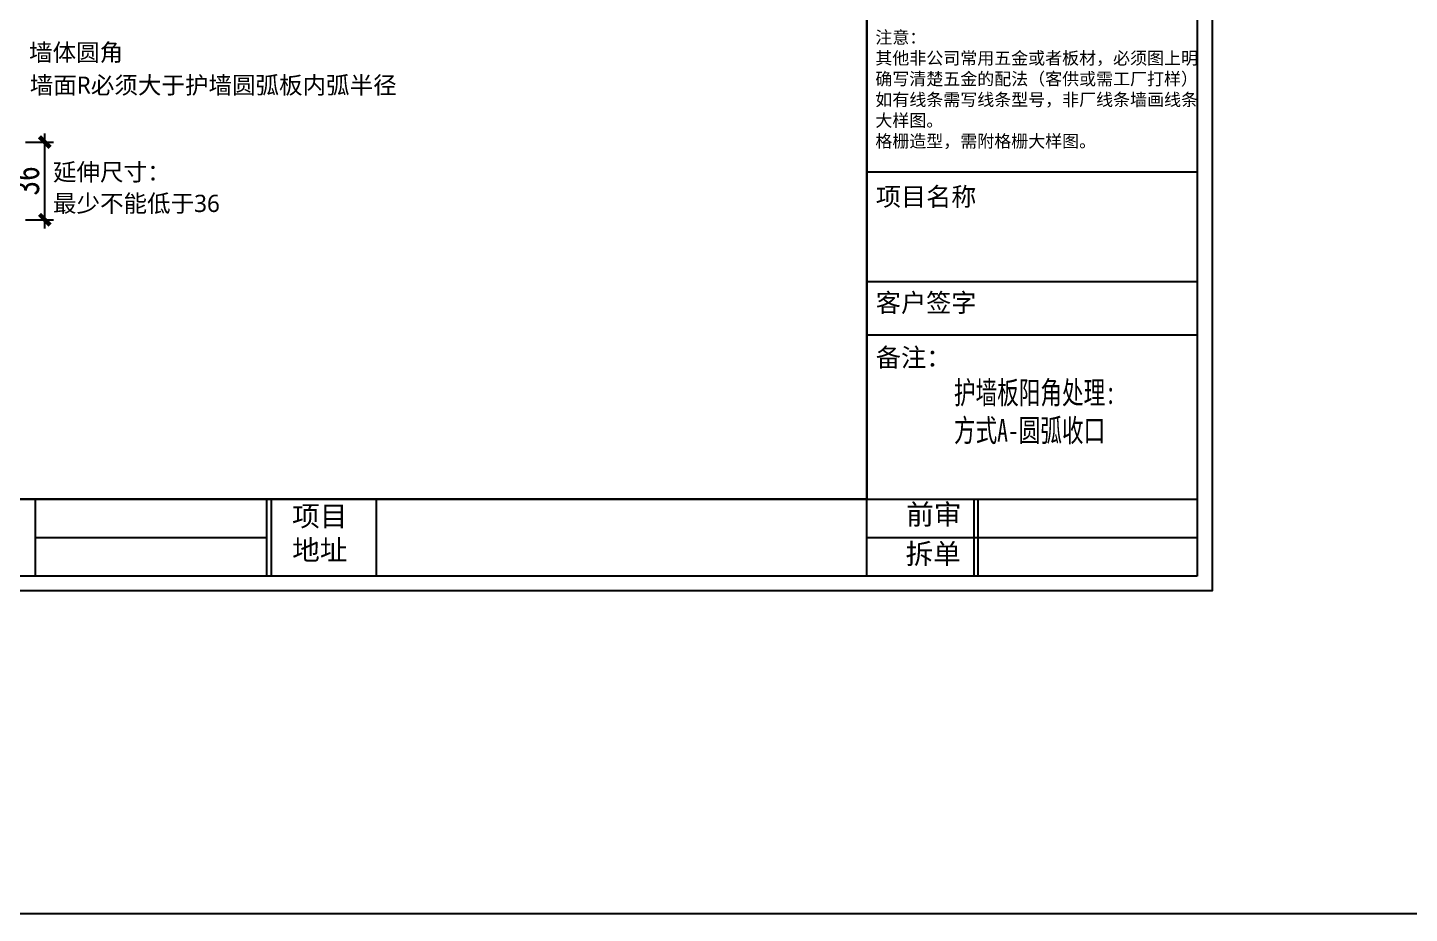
# Model space of a CAD drawing. Header units: millimetres. Extents: x 4862 to 20554, y 7569 to 11262.
# Drawn here: x 8358 to 8998, y 7569 to 7980 of the extents above; entities that cross this region are included whole.
import ezdxf

# ---------------------------------------------------------------- set-up
doc = ezdxf.new("R2010")
doc.units = ezdxf.units.MM
doc.layers.add('0 @ 1', color=7, linetype='Continuous')
doc.styles.get("Standard").update_dxf_attribs({"font": 'arial.ttf'})
doc.styles.add('宋体', font='SimSun.ttf')
doc.styles.add('家具尺寸文字', font='SimSun.ttf', dxfattribs={"width": 0.8})
doc.styles.add('黑石雅黑', font='Microsoft YaHei.ttf')
doc.dimstyles.new('副本 固装比例5', dxfattribs={"dimscale": 5, "dimtxt": 2.5, "dimasz": 1, "dimexe": 0.8, "dimexo": 1.2, "dimgap": 0.5, "dimtad": 1, "dimdec": 0, "dimdsep": 46, "dimtxsty": '家具尺寸文字', "dimblk": 'ARCHTICK', "dimcen": 0, "dimdle": 0.8, "dimclrd": 8, "dimclre": 8, "dimclrt": 2, "dimadec": 1, "dimazin": 2, "dimtfac": 1, "dimtdec": 0, "dimtix": 1, "dimtmove": 2, "dimatfit": 2, "dimfxl": 0, "dimtolj": 1, "dimtzin": 0, "dimarcsym": 0})

# ---------------------------------------------------------------- blocks, each defined once
blk = doc.blocks.new('A$C398a0407')
for p, q in [((8134, 64), (8134, 6784)), ((8134, 1819.9), (9568, 1819.9)), ((8134, 1342.7), (9568, 1342.7)), ((8134, 1112.5), (9568, 1112.5)), ((443.2, 399), (9568, 399)), ((4522.7, 399), (4522.7, 64)), ((5527, 399), (5527, 64)), ((5547, 399), (5547, 64)), ((6003.2, 399), (6003.2, 64)), ((8598.6, 399), (8598.6, 64)), ((8614.7, 399), (8614.7, 64)), ((4522.7, 231.5), (5527, 231.5)), ((8134, 231.5), (9568, 231.5))]:
    blk.add_line(p, q)
for points in [[(9632, 0), (0, 0), (0, 6848), (9632, 6848)], [(9568, 64), (64, 64), (64, 6784), (9568, 6784)]]:
    blk.add_lwpolyline(points, close=True)
at = {"insert": (8170.5, 2430.1), "char_height": 54.045, "attachment_point": 1, "style": '宋体'}
blk.add_mtext_dynamic_manual_height_columns('{\\fMicrosoft YaHei|b0|i0|c134|p34;\\C2;注意：\\P其他非公司常用五金或者板材，必须图上明确写清楚五金的配法（客供或需工厂打样）\\P如有线条需写线条型号，非厂线条墙画线条大样图。\\P格栅造型，需附格栅大样图。}', width=1407.047, gutter_width=8.44, heights=[0], dxfattribs=at)
at = {"color": 8, "char_height": 88, "attachment_point": 1, "style": '宋体'}
for s, width, gutter_width, insert in [('项目\\P地址', 596.489, 12.5, (5638.6, 368.9)), ('前审', 479.717, 10.1, (8304.3, 376.5)), ('拆单', 479.717, 10.1, (8301.5, 205.4))]:
    blk.add_mtext_dynamic_manual_height_columns(s, width=width, gutter_width=gutter_width, heights=[0], dxfattribs=dict(at, insert=insert))
at = {"layer": '0 @ 1', "color": 30, "char_height": 80, "width": 452.345, "attachment_point": 1}
for s, insert in [('{\\fSimSun|b0|i0|c134|p2;项目名称}', (8172.7, 1751.7)), ('{\\fSimSun|b0|i0|c134|p2;客户签字}', (8172.7, 1291.3)), ('{\\fSimSun|b0|i0|c134|p2;备注：}', (8172.7, 1053.7))]:
    blk.add_mtext(s, dxfattribs=dict(at, insert=insert))
blk = doc.blocks.new('_ArchTick')
at = {"color": 0, "linetype": 'ByBlock', "const_width": 0.4}
blk.add_lwpolyline([(-0.5, -0.5), (0.5, 0.5)], dxfattribs=at)
blk = doc.blocks.new('*D260')
at = {"color": 8, "lineweight": -2, "transparency": 16777216}
for p, q in [((8356.46, 7926.97), (8369.46, 7926.97)), ((8365.46, 7886.97), (8365.46, 7930.97)), ((8356.46, 7890.97), (8369.46, 7890.97))]:
    blk.add_line(p, q, dxfattribs=at)
at = {"layer": 'Defpoints', "color": 0, "transparency": 16777216}
for p in [(8334.18, 7926.97), (8365.46, 7926.97), (8334.18, 7890.97)]:
    blk.add_point(p, dxfattribs=at)
at = {"color": 8, "lineweight": -2, "transparency": 16777216, "xscale": 5, "yscale": 5, "zscale": 5}
for p, rotation in [((8365.46, 7926.97), 90), ((8365.46, 7890.97), 270)]:
    blk.add_blockref('_ArchTick', p, dxfattribs=dict(at, rotation=rotation))
at = {"color": 2, "transparency": 16777216, "insert": (8356.71, 7908.97), "char_height": 12.5, "attachment_point": 5, "rotation": 90, "style": '家具尺寸文字'}
blk.add_mtext('\\A1;36', dxfattribs=at)
blk = doc.blocks.new('A$Caecb7373')
at = {"color": 1}
blk.add_lwpolyline([(0, 821.76), (1155.84, 821.76), (1155.84, 0), (0, 0)], close=True, dxfattribs=at)

msp = doc.modelspace()

# ---------------------------------------------------------------- linework, layer by layer
msp.add_line((4862.317, 7569.359), (20477.138, 7569.359))
msp.add_lwpolyline([(7925.192, 8354.146), (8746.744, 8354.146), (8746.744, 7761.451), (7925.192, 7761.451)], close=True)

# ---------------------------------------------------------------- block references
at = {"xscale": 0.1068232839997459, "yscale": 0.1068232839997459, "zscale": 0.1068232839997459}
msp.add_blockref('A$C398a0407', (7877.845, 7718.828), dxfattribs=at)
at = {"color": 1, "xscale": 0.8901940333312022, "yscale": 0.8901940333312022, "zscale": 0.8901940333312022}
msp.add_blockref('A$Caecb7373', (7877.845, 7718.828), dxfattribs=at)

# ---------------------------------------------------------------- texts
at = {"style": '黑石雅黑'}
for s, p in [('墙体圆角', (8358.172, 7964.556)), ('墙面R必须大于护墙圆弧板内弧半径', (8358.501, 7949.371)), ('延伸尺寸：', (8369.257, 7909.092)), ('最少不能低于36', (8369.257, 7894.555))]:
    msp.add_text(s, height=8, dxfattribs=at).set_placement(p)
at = {"color": 7, "insert": (8787.079, 7816.061), "char_height": 10.5, "width": 155.27388, "attachment_point": 1, "style": '宋体'}
msp.add_mtext('{\\W0.7;\\C4;护墙板阳角处理:\\P方式A-圆弧收口}', dxfattribs=at)

# ---------------------------------------------------------------- dimensions: what is measured, and where the dimension line sits
dim = msp.add_linear_dim(base=(8365.462, 7926.968), p1=(8334.179, 7890.968), p2=(8334.179, 7926.968), angle=90, dimstyle='副本 固装比例5')
dim.commit()
dim.dimension.update_dxf_attribs({"geometry": '*D260', "text_midpoint": (8356.712, 7908.968)})

doc.saveas('drawing.dxf')
